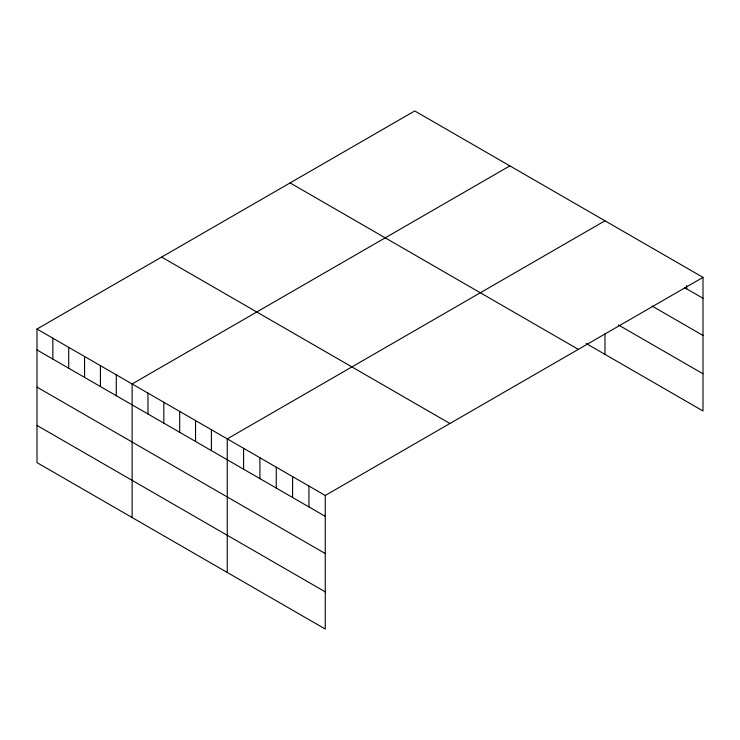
<?xml version="1.0" encoding="UTF-8"?>
<svg xmlns="http://www.w3.org/2000/svg" width="740" height="740" viewBox="0 0 740 740"><rect width="100%" height="100%" fill="white"/><g stroke="black" fill="none" stroke-linecap="round" stroke-linejoin="round"><path stroke-width="1.11" d="M37 329.041L325.267 495.467L325.267 629.046L37 462.62L37 329.041L414.733 110.954L703 277.38L703 410.959L586.163 343.508M509.86 165.88L132.127 383.958L132.127 517.538M604.987 220.798L227.254 438.885L227.254 572.455M325.267 495.467L703 277.38M684.74 287.731L703 298.276M652.07 306.055L703 335.461M618.446 324.953L703 373.774M290.08 182.919L578.347 349.354M161.653 257.076L449.92 423.502M37 349.928L325.267 516.354M37 387.113L325.267 553.548M37 425.426L325.267 591.861M686.665 285.548L686.665 288.841M604.987 333.592L604.987 354.377M308.932 486.032L308.932 506.928M292.596 476.606L292.596 497.493M276.261 467.171L276.261 488.067M259.925 457.746L259.925 478.632M243.589 448.311L243.589 469.206M211.399 429.727L211.399 450.614M195.545 420.579L195.545 441.466M179.691 411.421L179.691 432.308M163.836 402.264L163.836 423.16M147.982 393.116L147.982 414.002M116.273 374.81L116.273 395.697M100.418 365.653L100.418 386.539M84.564 356.504L84.564 377.391M68.709 347.347L68.709 368.233M52.855 338.189L52.855 359.085"/></g></svg>
